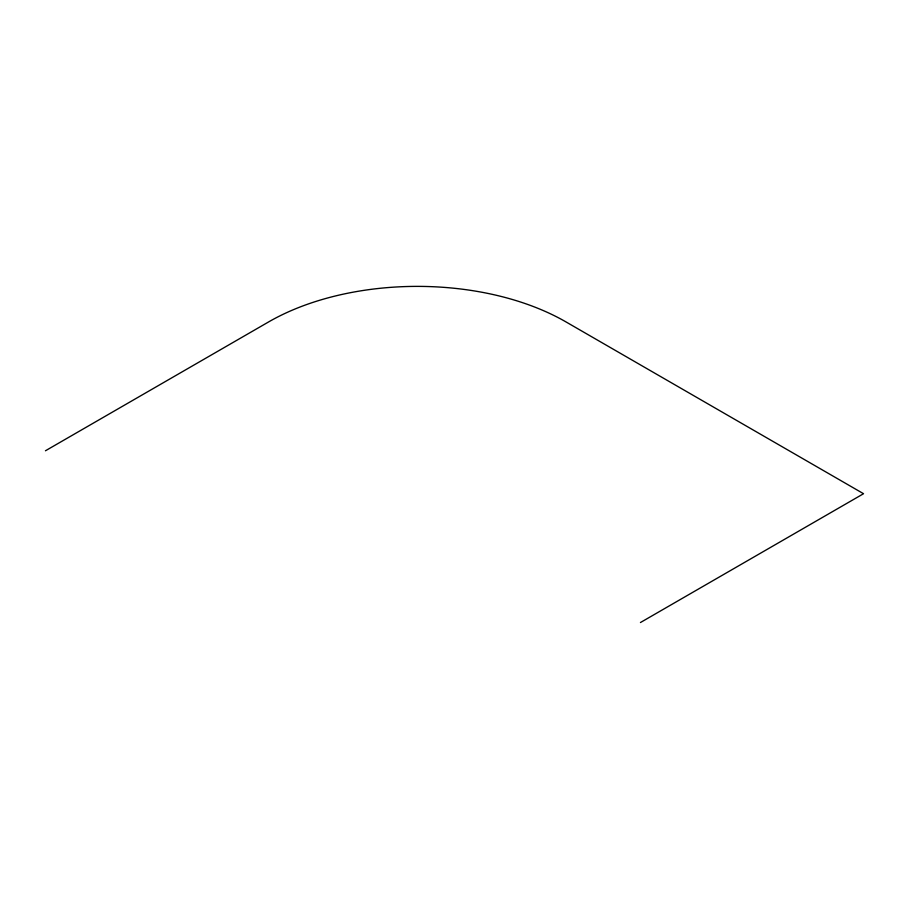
<?xml version="1.0" encoding="UTF-8"?>
<svg xmlns="http://www.w3.org/2000/svg" width="909" height="909" viewBox="0 0 909 909"><rect width="100%" height="100%" fill="white"/><g stroke="black" fill="none" stroke-linecap="round" stroke-linejoin="round"><path stroke-width="1.36" d="M45.45 450.773L268.564 321.956A210.354 121.454 0 0 1 566.057 321.956L863.55 493.712L640.436 622.529"/></g></svg>
